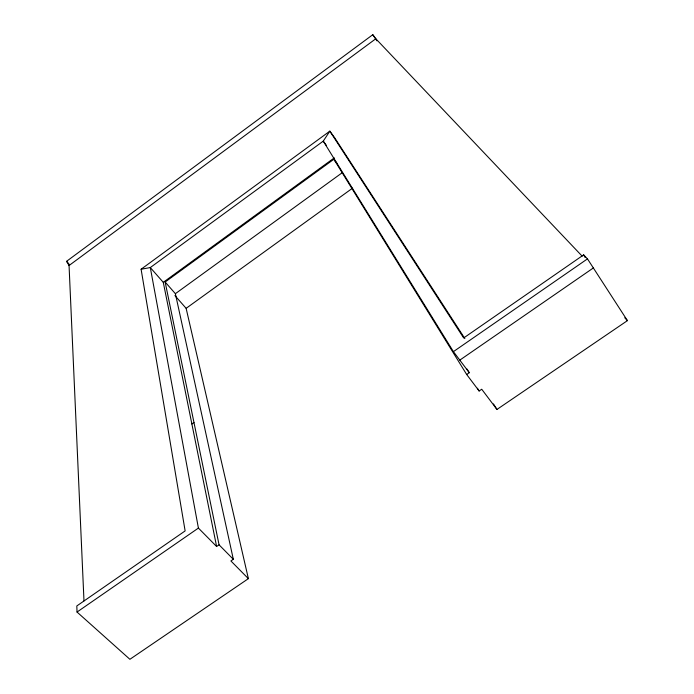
<?xml version="1.0" encoding="UTF-8"?>
<svg xmlns="http://www.w3.org/2000/svg" width="694" height="694" viewBox="0 0 694 694"><rect width="100%" height="100%" fill="white"/><g stroke="black" fill="none" stroke-linecap="round" stroke-linejoin="round"><path stroke-width="1.04" d="M375.818 38.76L69.062 265.524L66.572 261.317L372.791 34.7L375.818 38.76L582.188 256.19M174.914 295.575L186.131 308.336L248.383 578.649L129.899 659.3L77.034 612.047L76.808 605.957L185.133 530.919L141.099 269.237L329.841 131.149L334.569 137.603L464.85 338.533M336.998 163.489L333.857 159.256L165.146 282.016L219.061 544.816L216.615 546.499L163.272 282.328L334.291 157.876M248.383 578.649L230.894 560.952L233.323 559.286L175.382 293.692L342.394 172.598M186.131 308.336L352.613 188.117M191.874 423.973L193.964 422.499M333.857 159.256L466.68 374.508L479.138 391L481.723 389.23L496.956 409.451L627.428 320.637L587.48 258.879L583.645 254.863L463.679 337.969L329.841 131.149L323.257 141.134L150.303 267.563L141.099 269.237M77.034 612.047L198.406 528.082L150.303 267.563L163.272 282.328M466.68 374.508L469.291 372.713L453.416 351.641L587.48 258.879M459.81 360.125L593.353 267.953M198.406 528.082L216.615 546.499M219.061 544.816L233.323 559.286M624.765 317.765L627.428 320.637M66.572 261.317L68.385 263.278M165.146 282.016L175.382 293.692M326.388 145.376L323.257 141.134L453.416 351.641M372.791 34.7L376.972 40.859M493.486 403.943L496.956 409.451M467.01 369.043L469.291 372.713M477.42 388.241L479.138 391M583.645 254.863L585.059 257.422M68.984 263.937L83.983 600.9"/></g></svg>
